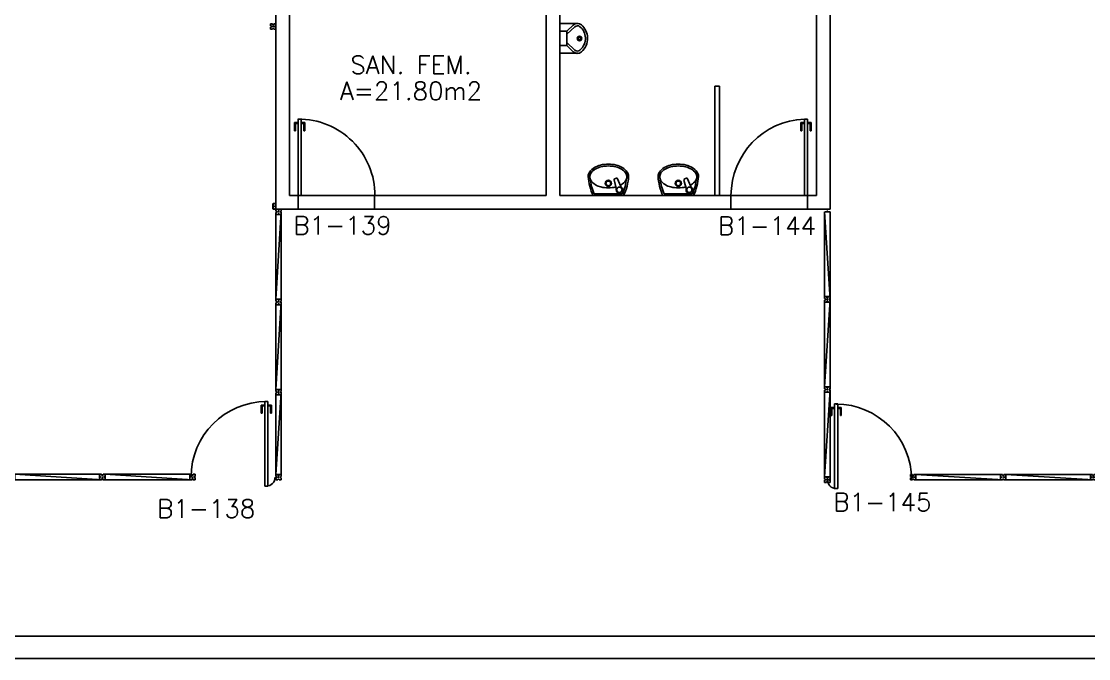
# Model space of a CAD drawing. Extents: x -31 to 207, y 425 to 518.
# Drawn here: x 117.39 to 129.23, y 493.32 to 500.39 of the extents above; entities that cross this region are included whole.
import ezdxf
from ezdxf.enums import TextEntityAlignment as Align

# ---------------------------------------------------------------- set-up
doc = ezdxf.new("R2010")
doc.units = 0
doc.header["$LTSCALE"] = 0.01
doc.header["$MEASUREMENT"] = 0
doc.layers.get('0').update_dxf_attribs({"linetype": 'CONTINUOUS'})
for name, color, linetype in [('ALV', 2, 'CONTINUOUS'), ('AREA', 2, 'CONTINUOUS'), ('BANC', 2, 'CONTINUOUS'), ('DIV', 2, 'CONTINUOUS'), ('PEÇAS', 1, 'CONTINUOUS'), ('PORTA', 2, 'CONTINUOUS'), ('SOLEIRA', 1, 'CONTINUOUS'), ('TEXTO', 2, 'CONTINUOUS'), ('TEXTO-ENDEREÇO', 2, 'CONTINUOUS')]:
    doc.layers.add(name, color=color, linetype=linetype)
doc.styles.add('UNB-100', font='simplex.shx', dxfattribs={"height": 0.2})
doc.styles.add('UNB-100-1', font='simplex.shx', dxfattribs={"height": 0.2})

# ---------------------------------------------------------------- blocks, each defined once
blk = doc.blocks.new('MTINI-SLS')
for p, q in [((-0.005, 0), (0.005, 0)), ((0, 0.001), (0, 0.02)), ((0.008, 0.02), (0, 0.02)), ((0, -0.005), (0, 0.005)), ((0, -0.02), (0, 0.001)), ((0.008, 0.03), (0.03, 0.03)), ((0.008, 0.03), (0.008, 0.02)), ((0.02, 0.006), (0.02, -0.006)), ((0.02, 0.006), (0.03, 0.006)), ((0.02, -0.004), (0.02, 0.004)), ((0.023, 0.006), (0.03, 0.006)), ((0.03, 0.006), (0.03, 0.03)), ((0, -0.02), (0.008, -0.02)), ((0.008, -0.03), (0.008, -0.02)), ((0.008, -0.03), (0.03, -0.03)), ((0.02, -0.006), (0.03, -0.006)), ((0.023, -0.006), (0.03, -0.006)), ((0.03, -0.006), (0.03, -0.03))]:
    blk.add_line(p, q)
blk = doc.blocks.new('DIVMT-SLS')
for p, q in [((-0.03, 0.03), (-0.03, 0.006)), ((-0.008, 0.03), (-0.03, 0.03)), ((-0.0185, 0.006), (-0.03, 0.006)), ((-0.0185, -0.006), (-0.0185, 0.006)), ((-0.008, 0.03), (-0.008, 0.02)), ((-0.008, 0.02), (0.008, 0.02)), ((-0.0051, 0), (0.0051, 0)), ((0.0051, 0), (-0.0051, 0)), ((-0.0051, 0), (0.0051, 0)), ((0.97, -0.03), (0, 0.03)), ((0, -0.0051), (0, 0.0051)), ((0, 0.0051), (0, -0.0051)), ((0.008, 0.03), (0.008, 0.02)), ((0.008, 0.03), (0.03, 0.03)), ((0.0205, 0.006), (0.03, 0.006)), ((0.0205, -0.006), (0.0205, 0.006)), ((0.0205, 0.006), (0.0205, -0.006)), ((0.0205, 0.006), (0.03, 0.006)), ((0.97, 0.03), (0.03, 0.03)), ((0.03, 0.006), (0.03, 0.03)), ((0.03, -0.03), (0.03, 0.03)), ((0.03, -0.005), (0.03, 0.005)), ((0.97, 0.03), (0.97, 0.009)), ((0.97, 0.009), (0.97, 0.027)), ((0.9795, 0.006), (0.97, 0.006)), ((0.97, -0.005), (0.97, 0.005)), ((0.9795, 0.006), (0.9795, -0.006)), ((1.0051, 0), (0.9949, 0)), ((1, 0.0051), (1, -0.0051)), ((-0.0185, -0.006), (-0.03, -0.006)), ((-0.03, -0.03), (-0.03, -0.006)), ((-0.008, -0.03), (-0.03, -0.03)), ((-0.008, -0.03), (-0.008, -0.02)), ((-0.008, -0.02), (0.008, -0.02)), ((0.008, -0.03), (0.008, -0.02)), ((0.008, -0.03), (0.03, -0.03)), ((0.0205, -0.006), (0.03, -0.006)), ((0.0205, -0.006), (0.03, -0.006)), ((0.03, -0.006), (0.03, -0.03)), ((0.97, -0.03), (0.03, -0.03)), ((0.9795, -0.006), (0.97, -0.006)), ((0.97, -0.009), (0.97, -0.027))]:
    blk.add_line(p, q)
blk = doc.blocks.new('MICTR-P')
for p, q in [((0, 0.08), (0, 0.155)), ((0.01, 0.165), (0.205, 0.165)), ((0.168, 0.129), (0.08, 0.046)), ((0.151, 0.147), (0.083, 0.083)), ((0, 0.08), (0, -0.08)), ((0.081, 0.08), (0, 0.08)), ((0.08, -0.076), (0.08, 0.076)), ((0, -0.08), (0, -0.155)), ((0, -0.08), (0.081, -0.08)), ((0.168, -0.129), (0.08, -0.046)), ((0.151, -0.147), (0.083, -0.083)), ((0.01, -0.165), (0.205, -0.165))]:
    blk.add_line(p, q)
for radius in [0.025, 0.015]:
    blk.add_circle((0.22, 0), radius)
for centre, radius, start, end in [((0.01, 0.155), 0.01, 90, 180), ((0.197, 0.098), 0.0675, 49.5319, 133.3634), ((0.197, 0.098), 0.0425, 49.5319, 133.3634), ((0.114, 0), 0.171, 357.4005, 49.5319), ((0.114, 0), 0.196, 358.2793, 49.5319), ((0.09, 0.076), 0.01, 133.3634, 180), ((0.09, -0.076), 0.01, 180, 226.6366), ((0.114, 0), 0.171, 310.4681, 357.3509), ((0.114, 0), 0.196, 310.4681, 357.7012), ((0.01, -0.155), 0.01, 180, 270), ((0.197, -0.098), 0.0675, 226.6366, 310.4681), ((0.197, -0.098), 0.0425, 226.6366, 310.4681)]:
    blk.add_arc(centre, radius, start, end)
blk = doc.blocks.new('LAVAT-P')
for p, q in [((-0.17, 0), (0.17, 0)), ((-0.157, -0.02), (0.157, -0.02)), ((0.063, -0.173), (0.094, -0.055)), ((0.102, -0.187), (0.151, -0.074)), ((0.069, -0.185), (0.09, -0.192))]:
    blk.add_line(p, q)
for points in [[(0.083, -0.096, 0.121735), (-0.082, -0.096, 0.073747), (-0.145, -0.122, 0.106861), (-0.192, -0.165, 0.153587), (-0.205, -0.208, 0.153587)], [(-0.205, -0.208, 0.153587), (-0.192, -0.251, 0.106861), (-0.145, -0.294, 0.073747), (-0.082, -0.32, 0.060305), (0, -0.329, 0.060305), (0.082, -0.32, 0.073747), (0.145, -0.294, 0.106861), (0.192, -0.251, 0.153587), (0.205, -0.208, 0.153587), (0.192, -0.165, 0.106861), (0.145, -0.122, 0.014792), (0.133, -0.115, 0.039243)], [(-0.225, -0.214, 0.136108), (-0.208, -0.262, 0.106861), (-0.155, -0.311, 0.073747), (-0.087, -0.339, 0.060305), (0, -0.349, 0.060305), (0.087, -0.339, 0.073747), (0.155, -0.311, 0.106861), (0.208, -0.262, 0.136108), (0.225, -0.214, 0.062982)]]:
    blk.add_lwpolyline(points, format="xyb")
for centre, radius in [((0, -0.135), 0.0347), ((0, -0.135), 0.0265), ((0.122, -0.065), 0.03)]:
    blk.add_circle(centre, radius)
for centre, radius, start, end in [((0.376, -0.254), 0.602, 155.0201, 176.1902), ((-0.376, -0.254), 0.602, 3.8098, 24.9799), ((0.376, -0.254), 0.582, 156.2686, 173.4578), ((0.122, -0.065), 0.0361, 302.4689, 199.2518), ((-0.376, -0.254), 0.582, 6.5422, 23.7314), ((0.073, -0.176), 0.01, 165.2139, 250.8603), ((0.093, -0.183), 0.01, 250.8603, 336.5068)]:
    blk.add_arc(centre, radius, start, end)
blk = doc.blocks.new('MTT-SLS')
for p, q in [((-0.008, 0.03), (-0.03, 0.03)), ((-0.03, 0.03), (-0.03, 0.006)), ((-0.0185, 0.006), (-0.03, 0.006)), ((-0.0185, -0.006), (-0.0185, 0.006)), ((-0.008, 0.03), (-0.008, 0.02)), ((-0.008, 0.02), (0.008, 0.02)), ((-0.0051, 0), (0.0051, 0)), ((0, -0.0051), (0, 0.0051)), ((0.008, 0.03), (0.03, 0.03)), ((0.008, 0.03), (0.008, 0.02)), ((0.0205, -0.006), (0.0205, 0.006)), ((0.0205, 0.006), (0.03, 0.006)), ((0.03, 0.006), (0.03, 0.03)), ((-0.03, -0.03), (-0.03, -0.006)), ((-0.0185, -0.006), (-0.03, -0.006)), ((-0.008, -0.03), (-0.03, -0.03)), ((-0.008, -0.02), (0.008, -0.02)), ((-0.008, -0.03), (-0.008, -0.02)), ((0.008, -0.03), (0.008, -0.02)), ((0.008, -0.03), (0.03, -0.03)), ((0.0205, -0.006), (0.03, -0.006)), ((0.03, -0.006), (0.03, -0.03))]:
    blk.add_line(p, q)
blk = doc.blocks.new('PDVD-SLS')
at = {"layer": 'DIV'}
for p, q in [((-0.153, 0.84), (-0.153, -0.1)), ((-0.118, 0.84), (-0.153, 0.84)), ((-0.118, -0.1), (-0.118, 0.84)), ((-0.192, 0.8), (-0.152, 0.8)), ((-0.192, 0.8), (-0.192, 0.71)), ((-0.182, 0.79), (-0.152, 0.79)), ((-0.182, 0.79), (-0.182, 0.71)), ((-0.078, 0.8), (-0.118, 0.8)), ((-0.088, 0.79), (-0.118, 0.79)), ((-0.088, 0.79), (-0.088, 0.71)), ((-0.078, 0.8), (-0.078, 0.71)), ((-0.182, 0.71), (-0.192, 0.71)), ((-0.088, 0.71), (-0.078, 0.71)), ((-0.118, -0.1), (-0.118, 0.043)), ((-0.118, -0.1), (-0.118, 0.029)), ((-0.153, -0.1), (-0.118, -0.1))]:
    blk.add_line(p, q, dxfattribs=at)
for centre, radius, start, end in [((-0.133, 0), 0.839, 90.1717, 180), ((-0.138, 0), 0.1, 271.4326, 0)]:
    blk.add_arc(centre, radius, start, end, dxfattribs=at)

msp = doc.modelspace()

# ---------------------------------------------------------------- linework, layer by layer
at = {"layer": 'ALV'}
for p, q in [((120.212, 506.467), (120.212, 498.304)), ((120.212, 506.467), (120.212, 498.517)), ((120.212, 506.467), (120.212, 498.517)), ((120.362, 506.317), (120.362, 498.454)), ((120.362, 506.317), (120.362, 498.667)), ((123.212, 506.317), (123.212, 498.454)), ((126.362, 504.567), (126.362, 498.304)), ((126.362, 504.567), (126.362, 498.517)), ((126.362, 504.567), (126.362, 498.517)), ((123.362, 504.417), (123.362, 498.454)), ((123.362, 504.417), (123.362, 498.667)), ((123.362, 504.417), (123.362, 498.667)), ((126.212, 504.417), (126.212, 498.454)), ((126.212, 504.417), (126.212, 498.667)), ((126.212, 504.417), (126.212, 498.667)), ((120.362, 498.454), (120.46, 498.454)), ((120.362, 498.454), (120.46, 498.454)), ((120.46, 498.454), (120.46, 498.304)), ((120.46, 498.454), (120.46, 498.304)), ((121.305, 498.454), (123.212, 498.454)), ((121.305, 498.454), (121.305, 498.304)), ((121.395, 498.454), (123.212, 498.454)), ((123.362, 498.454), (125.178, 498.454)), ((123.362, 498.454), (125.263, 498.454)), ((125.263, 498.304), (125.263, 498.454)), ((126.113, 498.304), (126.113, 498.454)), ((126.113, 498.454), (126.212, 498.454)), ((126.113, 498.304), (126.113, 498.454)), ((126.113, 498.454), (126.212, 498.454)), ((120.212, 498.304), (120.46, 498.304)), ((120.212, 498.304), (120.46, 498.304)), ((120.212, 498.304), (120.46, 498.304)), ((120.212, 498.304), (120.46, 498.304)), ((121.305, 498.304), (125.263, 498.304)), ((121.395, 498.304), (125.178, 498.304)), ((126.113, 498.304), (126.362, 498.304)), ((126.113, 498.304), (126.362, 498.304))]:
    msp.add_line(p, q, dxfattribs=at)
at = {"layer": 'BANC'}
for p, q in [((204.284, 493.567), (-17.613, 493.567)), ((204.284, 493.317), (-17.613, 493.317))]:
    msp.add_line(p, q, dxfattribs=at)
at = {"layer": 'DIV'}
for p, q in [((125.134, 499.667), (125.084, 499.667)), ((125.084, 498.454), (125.084, 499.667)), ((125.134, 498.454), (125.134, 499.667)), ((120.179, 498.305), (120.179, 498.365)), ((120.179, 498.365), (120.179, 498.344)), ((120.179, 498.305), (120.179, 498.365)), ((120.179, 498.365), (120.179, 498.344)), ((120.179, 498.344), (120.179, 498.362)), ((120.179, 498.344), (120.179, 498.362)), ((120.189, 498.341), (120.179, 498.341)), ((120.189, 498.341), (120.179, 498.341)), ((120.179, 498.33), (120.179, 498.34)), ((120.179, 498.33), (120.179, 498.34)), ((120.189, 498.329), (120.179, 498.329)), ((120.189, 498.329), (120.179, 498.329)), ((120.179, 498.326), (120.179, 498.308)), ((120.179, 498.326), (120.179, 498.308)), ((120.189, 498.341), (120.189, 498.329)), ((120.189, 498.341), (120.189, 498.329)), ((120.214, 498.335), (120.204, 498.335)), ((120.214, 498.335), (120.204, 498.335)), ((120.209, 498.34), (120.209, 498.33)), ((120.209, 498.34), (120.209, 498.33)), ((120.212, 496.282), (120.212, 496.304)), ((120.212, 496.304), (120.236, 496.304)), ((120.212, 496.282), (120.222, 496.282)), ((120.212, 495.36), (120.272, 496.274)), ((120.212, 496.266), (120.222, 496.266)), ((120.212, 496.266), (120.212, 496.244)), ((120.212, 495.36), (120.212, 496.244)), ((120.236, 496.244), (120.212, 496.244)), ((120.212, 496.244), (120.272, 496.244)), ((120.222, 496.282), (120.222, 496.266)), ((120.236, 496.293), (120.236, 496.304)), ((120.236, 496.293), (120.248, 496.293)), ((120.236, 496.254), (120.248, 496.254)), ((120.236, 496.254), (120.236, 496.244)), ((120.248, 496.254), (120.236, 496.254)), ((120.236, 496.254), (120.236, 496.244)), ((120.237, 496.274), (120.247, 496.274)), ((120.247, 496.274), (120.237, 496.274)), ((120.237, 496.244), (120.247, 496.244)), ((120.242, 496.279), (120.242, 496.269)), ((120.242, 496.269), (120.242, 496.279)), ((120.242, 496.279), (120.242, 496.269)), ((120.248, 496.293), (120.248, 496.304)), ((120.272, 496.304), (120.248, 496.304)), ((120.248, 496.254), (120.248, 496.244)), ((120.248, 496.254), (120.248, 496.244)), ((120.248, 496.244), (120.272, 496.244)), ((120.272, 496.282), (120.262, 496.282)), ((120.262, 496.282), (120.262, 496.266)), ((120.272, 496.266), (120.262, 496.266)), ((120.272, 496.282), (120.272, 496.304)), ((120.272, 496.266), (120.272, 496.244)), ((120.272, 495.36), (120.272, 496.244)), ((120.233, 495.36), (120.215, 495.36)), ((120.236, 495.35), (120.236, 495.36)), ((120.248, 495.35), (120.236, 495.35)), ((120.237, 495.36), (120.247, 495.36)), ((120.247, 495.33), (120.237, 495.33)), ((120.242, 495.325), (120.242, 495.335)), ((120.248, 495.35), (120.248, 495.36)), ((120.251, 495.36), (120.269, 495.36)), ((120.272, 495.36), (120.251, 495.36)), ((126.302, 495.333), (126.302, 495.309)), ((126.324, 495.333), (126.302, 495.333)), ((126.302, 495.333), (126.302, 495.309)), ((126.324, 495.333), (126.302, 495.333)), ((126.313, 495.309), (126.302, 495.309)), ((126.313, 495.309), (126.302, 495.309)), ((126.302, 495.273), (126.302, 495.297)), ((126.313, 495.297), (126.302, 495.297)), ((126.302, 495.273), (126.302, 495.297)), ((126.313, 495.297), (126.302, 495.297)), ((126.313, 495.309), (126.313, 495.297)), ((126.313, 495.309), (126.313, 495.297)), ((126.324, 495.333), (126.324, 495.323)), ((126.324, 495.333), (126.324, 495.323)), ((126.324, 495.323), (126.34, 495.323)), ((126.324, 495.323), (126.34, 495.323)), ((126.324, 495.283), (126.34, 495.283)), ((126.324, 495.273), (126.324, 495.283)), ((126.324, 495.283), (126.34, 495.283)), ((126.324, 495.273), (126.324, 495.283)), ((126.327, 495.303), (126.337, 495.303)), ((126.337, 495.303), (126.327, 495.303)), ((126.327, 495.303), (126.337, 495.303)), ((126.327, 495.303), (126.337, 495.303)), ((126.337, 495.303), (126.327, 495.303)), ((126.327, 495.303), (126.337, 495.303)), ((126.332, 495.298), (126.332, 495.308)), ((126.332, 495.308), (126.332, 495.298)), ((126.332, 495.298), (126.332, 495.308)), ((126.332, 495.308), (126.332, 495.298)), ((126.34, 495.333), (126.362, 495.333)), ((126.34, 495.333), (126.34, 495.323)), ((126.34, 495.333), (126.362, 495.333)), ((126.34, 495.333), (126.34, 495.323)), ((126.34, 495.273), (126.34, 495.283)), ((126.34, 495.273), (126.34, 495.283)), ((126.352, 495.309), (126.362, 495.309)), ((126.352, 495.297), (126.352, 495.309)), ((126.352, 495.309), (126.362, 495.309)), ((126.352, 495.309), (126.352, 495.297)), ((126.352, 495.309), (126.362, 495.309)), ((126.352, 495.297), (126.352, 495.309)), ((126.352, 495.309), (126.362, 495.309)), ((126.352, 495.309), (126.352, 495.297)), ((126.352, 495.297), (126.362, 495.297)), ((126.352, 495.297), (126.362, 495.297)), ((126.352, 495.297), (126.362, 495.297)), ((126.352, 495.297), (126.362, 495.297)), ((126.362, 495.333), (126.362, 495.273)), ((126.362, 495.309), (126.362, 495.333)), ((126.362, 495.333), (126.362, 495.273)), ((126.362, 495.309), (126.362, 495.333)), ((126.362, 495.308), (126.362, 495.298)), ((126.362, 495.308), (126.362, 495.298)), ((126.362, 495.297), (126.362, 495.273)), ((126.362, 495.297), (126.362, 495.273)), ((127.254, 495.36), (127.254, 495.336)), ((127.276, 495.36), (127.254, 495.36)), ((127.254, 495.36), (127.254, 495.336)), ((127.276, 495.36), (127.254, 495.36)), ((127.265, 495.336), (127.254, 495.336)), ((127.265, 495.336), (127.254, 495.336)), ((127.254, 495.3), (127.254, 495.324)), ((127.265, 495.324), (127.254, 495.324)), ((127.254, 495.3), (127.254, 495.324)), ((127.265, 495.324), (127.254, 495.324)), ((127.276, 495.3), (127.254, 495.3)), ((127.276, 495.3), (127.254, 495.3)), ((127.265, 495.336), (127.265, 495.324)), ((127.265, 495.336), (127.265, 495.324)), ((127.276, 495.36), (127.276, 495.35)), ((127.276, 495.36), (127.276, 495.35)), ((127.276, 495.35), (127.292, 495.35)), ((127.276, 495.35), (127.292, 495.35)), ((127.276, 495.31), (127.292, 495.31)), ((127.276, 495.3), (127.276, 495.31)), ((127.276, 495.31), (127.292, 495.31)), ((127.276, 495.3), (127.276, 495.31)), ((127.279, 495.33), (127.289, 495.33)), ((127.289, 495.33), (127.279, 495.33)), ((127.279, 495.33), (127.289, 495.33)), ((127.279, 495.33), (127.289, 495.33)), ((127.289, 495.33), (127.279, 495.33)), ((127.279, 495.33), (127.289, 495.33)), ((127.284, 495.325), (127.284, 495.335)), ((127.284, 495.335), (127.284, 495.325)), ((127.284, 495.325), (127.284, 495.335)), ((127.284, 495.335), (127.284, 495.325)), ((127.292, 495.36), (127.314, 495.36)), ((127.292, 495.36), (127.292, 495.35)), ((127.292, 495.36), (127.314, 495.36)), ((127.292, 495.36), (127.292, 495.35)), ((127.292, 495.3), (127.292, 495.31)), ((127.292, 495.3), (127.292, 495.31)), ((127.292, 495.3), (127.314, 495.3)), ((127.292, 495.3), (127.314, 495.3)), ((127.304, 495.336), (127.314, 495.336)), ((127.304, 495.324), (127.304, 495.336)), ((127.304, 495.336), (127.314, 495.336)), ((127.304, 495.336), (127.304, 495.324)), ((127.304, 495.336), (127.314, 495.336)), ((127.304, 495.324), (127.304, 495.336)), ((127.304, 495.336), (127.314, 495.336)), ((127.304, 495.336), (127.304, 495.324)), ((127.304, 495.324), (127.314, 495.324)), ((127.304, 495.324), (127.314, 495.324)), ((127.304, 495.324), (127.314, 495.324)), ((127.304, 495.324), (127.314, 495.324)), ((127.314, 495.36), (127.314, 495.3)), ((127.314, 495.336), (127.314, 495.36)), ((127.314, 495.36), (127.314, 495.3)), ((127.314, 495.336), (127.314, 495.36)), ((127.314, 495.335), (127.314, 495.325)), ((127.314, 495.335), (127.314, 495.325)), ((127.314, 495.324), (127.314, 495.3)), ((127.314, 495.324), (127.314, 495.3)), ((126.324, 495.273), (126.302, 495.273)), ((126.324, 495.273), (126.302, 495.273)), ((126.34, 495.273), (126.362, 495.273)), ((126.34, 495.273), (126.362, 495.273))]:
    msp.add_line(p, q, dxfattribs=at)
at = {"layer": 'PORTA'}
for p, q in [((120.418, 499.264), (120.418, 499.174)), ((120.418, 499.264), (120.458, 499.264)), ((120.428, 499.254), (120.428, 499.174)), ((120.428, 499.254), (120.458, 499.254)), ((120.458, 498.454), (120.458, 499.304)), ((120.458, 499.304), (120.493, 499.304)), ((120.493, 499.304), (120.493, 498.454)), ((120.533, 499.264), (120.493, 499.264)), ((120.523, 499.254), (120.493, 499.254)), ((120.523, 499.254), (120.523, 499.174)), ((120.533, 499.264), (120.533, 499.174)), ((126.038, 499.264), (126.038, 499.174)), ((126.038, 499.264), (126.078, 499.264)), ((126.048, 499.254), (126.048, 499.174)), ((126.048, 499.254), (126.078, 499.254)), ((126.078, 499.304), (126.078, 498.454)), ((126.113, 499.304), (126.078, 499.304)), ((126.113, 498.454), (126.113, 499.304)), ((126.153, 499.264), (126.113, 499.264)), ((126.143, 499.254), (126.113, 499.254)), ((126.143, 499.254), (126.143, 499.174)), ((126.153, 499.264), (126.153, 499.174)), ((120.428, 499.174), (120.418, 499.174)), ((120.523, 499.174), (120.532, 499.174)), ((126.048, 499.174), (126.038, 499.174)), ((126.143, 499.174), (126.153, 499.174)), ((120.493, 498.454), (120.462, 498.454)), ((126.078, 498.454), (126.113, 498.454))]:
    msp.add_line(p, q, dxfattribs=at)
at = {"layer": 'PORTA', "color": 1}
for centre, start, end in [((120.462, 498.454), 0, 90.3181), ((126.113, 498.454), 92.3599, 180)]:
    msp.add_arc(centre, 0.85, start, end, dxfattribs=at)
at = {"layer": 'SOLEIRA'}
for p, q in [((120.46, 498.454), (121.305, 498.454)), ((125.263, 498.454), (126.113, 498.454)), ((121.305, 498.304), (120.46, 498.304)), ((125.263, 498.304), (126.113, 498.304))]:
    msp.add_line(p, q, dxfattribs=at)

# ---------------------------------------------------------------- block references
at = {"layer": 'DIV', "xscale": -1}
for name, p in [('MTT-SLS', (120.182, 500.33)), ('PDVD-SLS', (126.295, 495.303)), ('MTT-SLS', (126.332, 495.303)), ('MTT-SLS', (126.332, 495.303)), ('MTT-SLS', (127.284, 495.33)), ('MTT-SLS', (127.284, 495.33))]:
    msp.add_blockref(name, p, dxfattribs=at)
at = {"layer": 'DIV'}
for name, p, rotation in [('MTINI-SLS', (120.212, 498.335), 180), ('MTINI-SLS', (120.212, 498.335), 180), ('DIVMT-SLS', (120.242, 498.274), 270), ('DIVMT-SLS', (120.242, 497.274), 270), ('DIVMT-SLS', (126.332, 497.303), 270), ('DIVMT-SLS', (126.332, 496.303), 270), ('DIVMT-SLS', (126.332, 496.303), 270), ('DIVMT-SLS', (118.286, 495.332), 180), ('DIVMT-SLS', (119.286, 495.332), 180), ('DIVMT-SLS', (128.284, 495.33), 180), ('DIVMT-SLS', (129.284, 495.33), 180)]:
    msp.add_blockref(name, p, dxfattribs=dict(at, rotation=rotation))
at = {"layer": 'DIV', "xscale": -1, "rotation": 270}
msp.add_blockref('DIVMT-SLS', (126.332, 497.303), dxfattribs=at)
at = {"layer": 'DIV'}
for name in ['PDVD-SLS', 'MTT-SLS']:
    msp.add_blockref(name, (120.242, 495.33), dxfattribs=at)
at = {"layer": 'PEÇAS', "xscale": -1, "rotation": 180}
for name, p in [('MICTR-P', (123.362, 500.198)), ('LAVAT-P', (123.902, 498.454)), ('LAVAT-P', (124.678, 498.454))]:
    msp.add_blockref(name, p, dxfattribs=at)

# ---------------------------------------------------------------- texts
at = {"layer": 'AREA', "style": 'UNB-100'}
msp.add_text('A=21.80m2', height=0.2, dxfattribs=at).set_placement((121.712, 499.516), align=Align.CENTER)
at = {"layer": 'TEXTO', "style": 'UNB-100'}
msp.add_text('SAN. FEM.', height=0.2, dxfattribs=at).set_placement((121.712, 499.805), align=Align.CENTER)
at = {"layer": 'TEXTO-ENDEREÇO', "style": 'UNB-100-1'}
for s, p in [('B1-139', (120.407, 498.024)), ('B1-144', (125.119, 498.02)), ('B1-138', (118.895, 494.881)), ('B1-145', (126.4, 494.954))]:
    msp.add_text(s, height=0.2, dxfattribs=at).set_placement(p)

doc.saveas('drawing.dxf')
